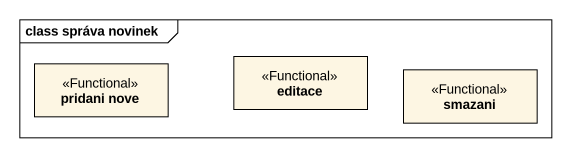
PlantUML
@startuml
mainframe class správa novinek
hide circle
hide empty members
class "pridani nove" as pridani_nove <<Functional>>
class editace <<Functional>>
class smazani <<Functional>>
@enduml
